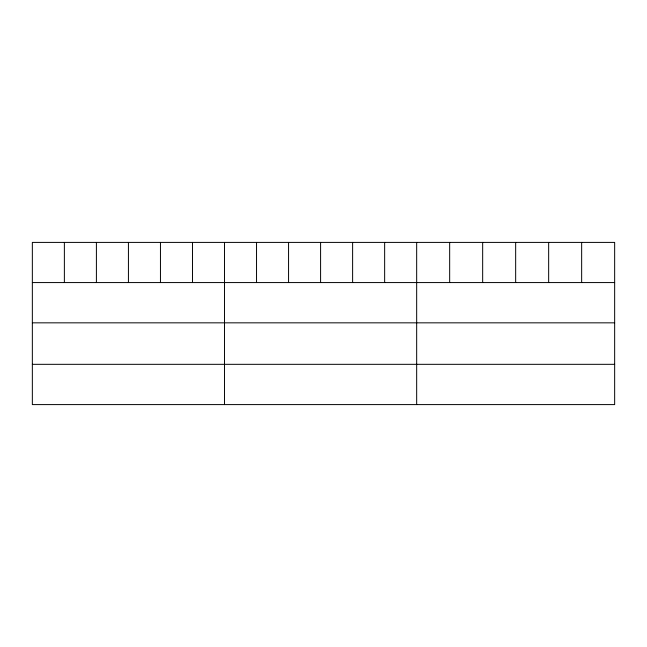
<?xml version="1.0" encoding="UTF-8"?>
<svg xmlns="http://www.w3.org/2000/svg" width="647" height="647" viewBox="0 0 647 647"><rect width="100%" height="100%" fill="white"/><g stroke="black" fill="none" stroke-linecap="round" stroke-linejoin="round"><path stroke-width="0.97" d="M614.65 282.569L614.65 404.593L32.35 404.593L32.35 242.407L614.65 242.407L614.65 282.569L32.35 282.569M32.35 322.837L614.65 322.837M32.35 364.326L614.65 364.326M581.653 242.407L581.653 282.569M548.656 242.407L548.656 282.569M515.659 242.407L515.659 282.569M482.662 242.407L482.662 282.569M449.665 242.407L449.665 282.569M416.668 242.407L416.668 404.593M384.642 242.407L384.642 282.569M352.615 242.407L352.615 282.569M320.588 242.407L320.588 282.569M288.562 242.407L288.562 282.569M256.535 242.407L256.535 282.569M224.509 242.407L224.509 404.593M192.482 242.407L192.482 282.569M160.456 242.407L160.456 282.569M128.429 242.407L128.429 282.569M96.403 242.407L96.403 282.569M64.376 242.407L64.376 282.569"/></g></svg>
